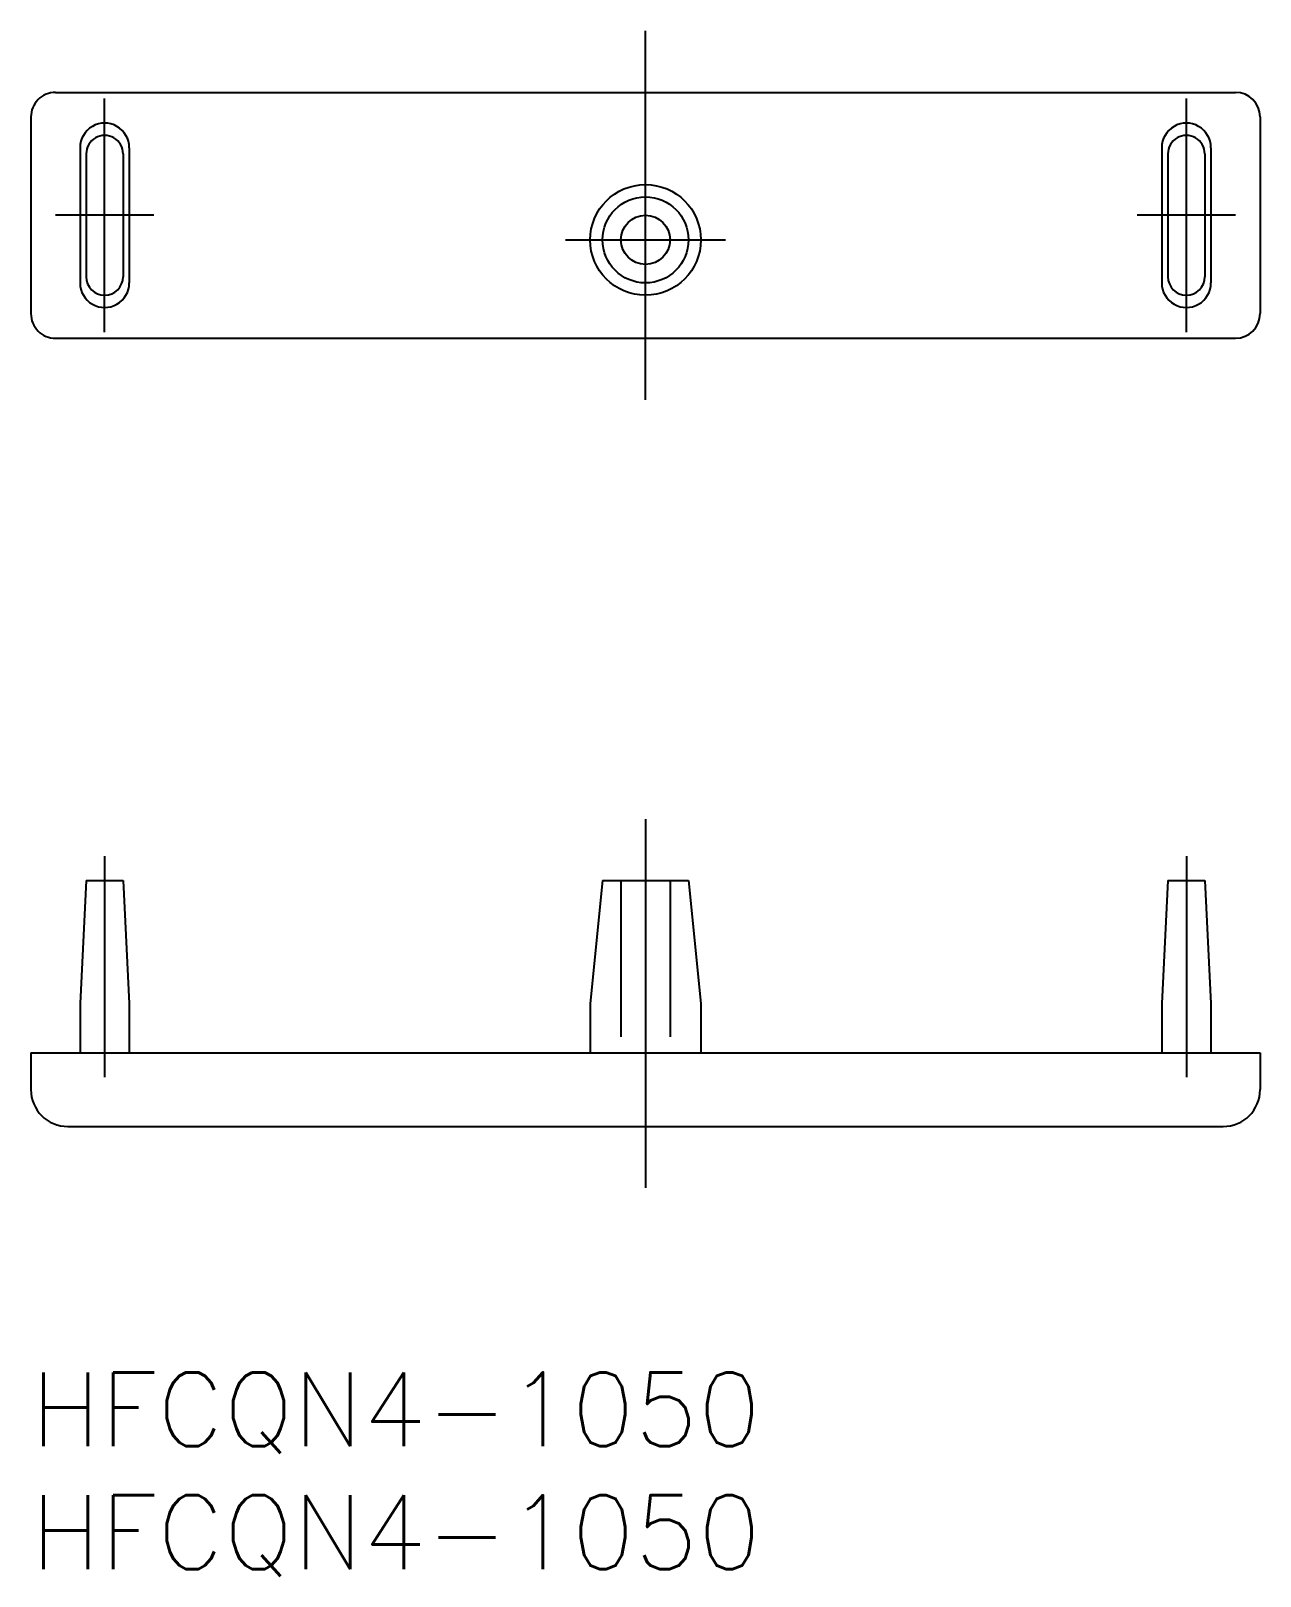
# Model space of a CAD drawing. Extents: x 0 to 50, y -8.3 to 54.6.
import ezdxf

# ---------------------------------------------------------------- set-up
doc = ezdxf.new("R2010")
doc.units = 0
doc.header["$LTSCALE"] = 0.5
doc.linetypes.add('CENTER', pattern=[50.8, 31.75, -6.35, 6.35, -6.35])
doc.linetypes.add('DASHED', pattern=[19.05, 12.7, -6.35])
for name, color, linetype in [('MSM_CENTER', 1, 'CENTER'), ('MSM_CONTINUOUS', 7, 'CONTINUOUS'), ('MSM_DASHED', 4, 'DASHED'), ('MSM_PART_NUMBER', 7, 'CONTINUOUS')]:
    doc.layers.add(name, color=color, linetype=linetype)
doc.styles.get("Standard").update_dxf_attribs({"font": 'txt.shx', "height": 1, "bigfont": 'bigfont.shx'})

# ---------------------------------------------------------------- blocks, each defined once
blk = doc.blocks.new('*U2')
at = {"layer": 'MSM_PART_NUMBER'}
blk.add_text('HFCQN4-1050', height=3, dxfattribs=at).set_placement((0, -3))
blk = doc.blocks.new('*U3')
at = {"layer": 'MSM_PART_NUMBER'}
blk.add_text('HFCQN4-1050', height=3, dxfattribs=at).set_placement((0, -8))

msp = doc.modelspace()

# ---------------------------------------------------------------- linework, layer by layer
at = {"layer": 'MSM_CENTER'}
for p, q in [((25, 39.56), (25, 54.56)), ((3, 42.31), (3, 51.81)), ((47, 42.31), (47, 51.81)), ((5, 47.06), (1, 47.06)), ((49, 47.06), (45, 47.06)), ((21.75, 46.06), (28.25, 46.06)), ((25, 22.5), (25, 7.5)), ((3, 21), (3, 12)), ((47, 21), (47, 12))]:
    msp.add_line(p, q, dxfattribs=at)
at = {"layer": 'MSM_CONTINUOUS'}
for p, q in [((1, 52.06), (49, 52.06)), ((0, 51.06), (0, 43.06)), ((50, 51.06), (50, 43.06)), ((2, 49.81), (2, 44.31)), ((4, 49.81), (4, 44.31)), ((46, 49.81), (46, 44.31)), ((48, 49.81), (48, 44.31)), ((2.25, 49.56), (2.25, 44.56)), ((3.75, 49.56), (3.75, 44.56)), ((46.25, 49.56), (46.25, 44.56)), ((47.75, 49.56), (47.75, 44.56)), ((1, 42.06), (49, 42.06)), ((2.25, 20), (2, 15)), ((2.25, 20), (3.75, 20)), ((3.75, 20), (4, 15)), ((23.25, 20), (22.75, 15)), ((23.25, 20), (26.75, 20)), ((26.75, 20), (27.25, 15)), ((46.25, 20), (46, 15)), ((46.25, 20), (47.75, 20)), ((47.75, 20), (48, 15)), ((2, 15), (2, 13)), ((4, 15), (4, 13)), ((22.75, 15), (22.75, 13)), ((27.25, 15), (27.25, 13)), ((46, 15), (46, 13)), ((48, 15), (48, 13)), ((0, 13), (0, 11.5)), ((0, 13), (50, 13)), ((50, 13), (50, 11.5)), ((1.5, 10), (48.5, 10))]:
    msp.add_line(p, q, dxfattribs=at)
for radius in [2.25, 1.75, 1]:
    msp.add_circle((25, 46.06), radius, dxfattribs=at)
for centre, radius, start, end in [((1, 51.06), 1, 90, 180.00001), ((49, 51.06), 1, 0, 90), ((3, 49.81), 1, 0, 180.00001), ((3, 49.56), 0.75, 0, 180.00002), ((47, 49.81), 1, 0, 180.00001), ((47, 49.56), 0.75, 0, 180.00002), ((3, 44.31), 1, 179.99999, 0.00001), ((3, 44.56), 0.75, 180, 359.99998), ((47, 44.31), 1, 179.99999, 0.00001), ((47, 44.56), 0.75, 180, 359.99998), ((1, 43.06), 1, 179.99999, 270), ((49, 43.06), 1, 270, 0), ((1.5, 11.5), 1.5, 180, 270), ((48.5, 11.5), 1.5, 270, 0)]:
    msp.add_arc(centre, radius, start, end, dxfattribs=at)
at = {"layer": 'MSM_DASHED'}
for p, q in [((24, 20), (24, 13)), ((26, 20), (26, 13))]:
    msp.add_line(p, q, dxfattribs=at)

# ---------------------------------------------------------------- block references
at = {"layer": 'MSM_CONTINUOUS'}
for name in ['*U2', '*U3']:
    msp.add_blockref(name, (0, 0), dxfattribs=at)

doc.saveas('drawing.dxf')
